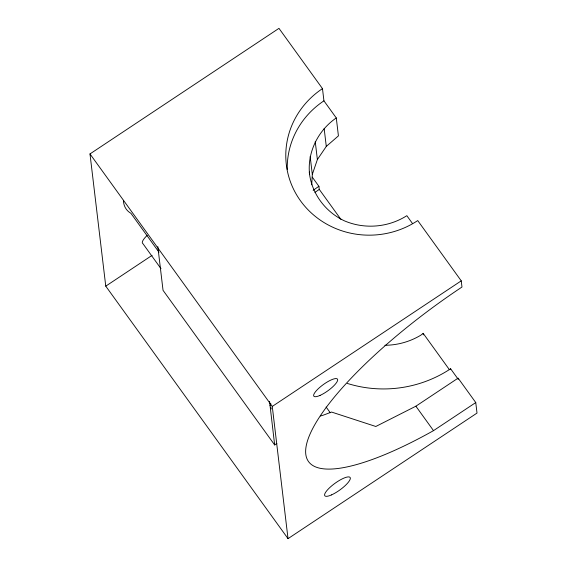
<?xml version="1.0" encoding="UTF-8"?>
<svg xmlns="http://www.w3.org/2000/svg" width="567" height="567" viewBox="0 0 567 567"><rect width="100%" height="100%" fill="white"/><g stroke="black" fill="none" stroke-linecap="round" stroke-linejoin="round"><path stroke-width="0.85" d="M309.596 174.608C307.016 152.48 318.044 130.41 336.281 117.943L323.934 100.841L322.481 88.622L278.971 28.35L89.99 153.926L105.76 286.151L288.029 538.65L477.01 413.074L475.756 402.563L458.115 378.125L415.873 406.199L375.815 426.483L331.553 412.053L323.261 415.172A197.904 52.306 -35.8 0 1 320.362 415.994M311.722 184.792L312.311 174.416L310.17 156.478M270.842 403.669L270.062 405.674L274.662 444.946L276.859 443.486M312.311 174.416L317.378 159.554L326.287 146.414L338.421 135.882L336.281 117.943M449.44 369.719L423.173 333.339L420.998 335.076A67.707 64.603 -6.8 0 1 384.865 345.282M105.76 286.151L152.084 255.363M288.029 538.65L272.266 406.426L461.24 280.849L417.73 220.577A84.37 80.507 -6.8 0 1 300.524 200.838A84.37 80.507 -6.8 0 1 322.481 88.622M461.24 280.849L461.977 287.037A197.904 52.306 -35.8 0 0 306.258 445.655A197.904 52.306 -35.8 0 0 433.514 430.637L475.756 402.563M412.5 223.526L406.837 215.687C388.388 227.459 364.723 229.479 344.566 220.91C325.316 211.966 311.361 193.29 309.291 172.042M312.289 177.138L318.909 186.316L319.278 189.406L340.909 219.372M347.28 383.412A116.66 111.323 -6.8 0 0 450.616 368.77L458.264 379.358M415.873 406.199L433.514 430.637M326.131 407.035L330.263 412.762M89.99 153.926L272.266 406.426M159.001 252.223L130.885 213.27A197.904 52.306 -35.8 0 1 123.386 200.335M161 268.694L142.877 243.59A15.621 4.132 -35.8 0 1 147.158 235.397M274.662 444.946L163.041 290.325L157.832 246.595M423.173 333.339L423.358 334.884M324.147 128.475L326.287 146.414M315.238 141.615L317.378 159.554M269.545 401.358L270.062 405.674M450.616 368.77L450.659 369.535M271.302 408.984A197.904 52.306 -35.8 0 1 270.813 407.234M313.14 190.406A116.66 111.323 -6.8 0 1 318.909 186.316M314.933 192.44A116.66 111.323 -6.8 0 1 319.278 189.406M287.263 169.505A84.37 80.507 -6.8 0 1 323.934 100.841M320.079 395.39A14.579 3.856 -35.8 0 0 337.67 379.656A14.579 3.856 -35.8 0 0 319.186 387.892A14.579 3.856 -35.8 0 0 320.079 395.39M331.482 494.913A15.621 4.132 -35.8 0 0 350.335 478.052A15.621 4.132 -35.8 0 0 330.526 486.883A15.621 4.132 -35.8 0 0 331.482 494.913"/></g></svg>
